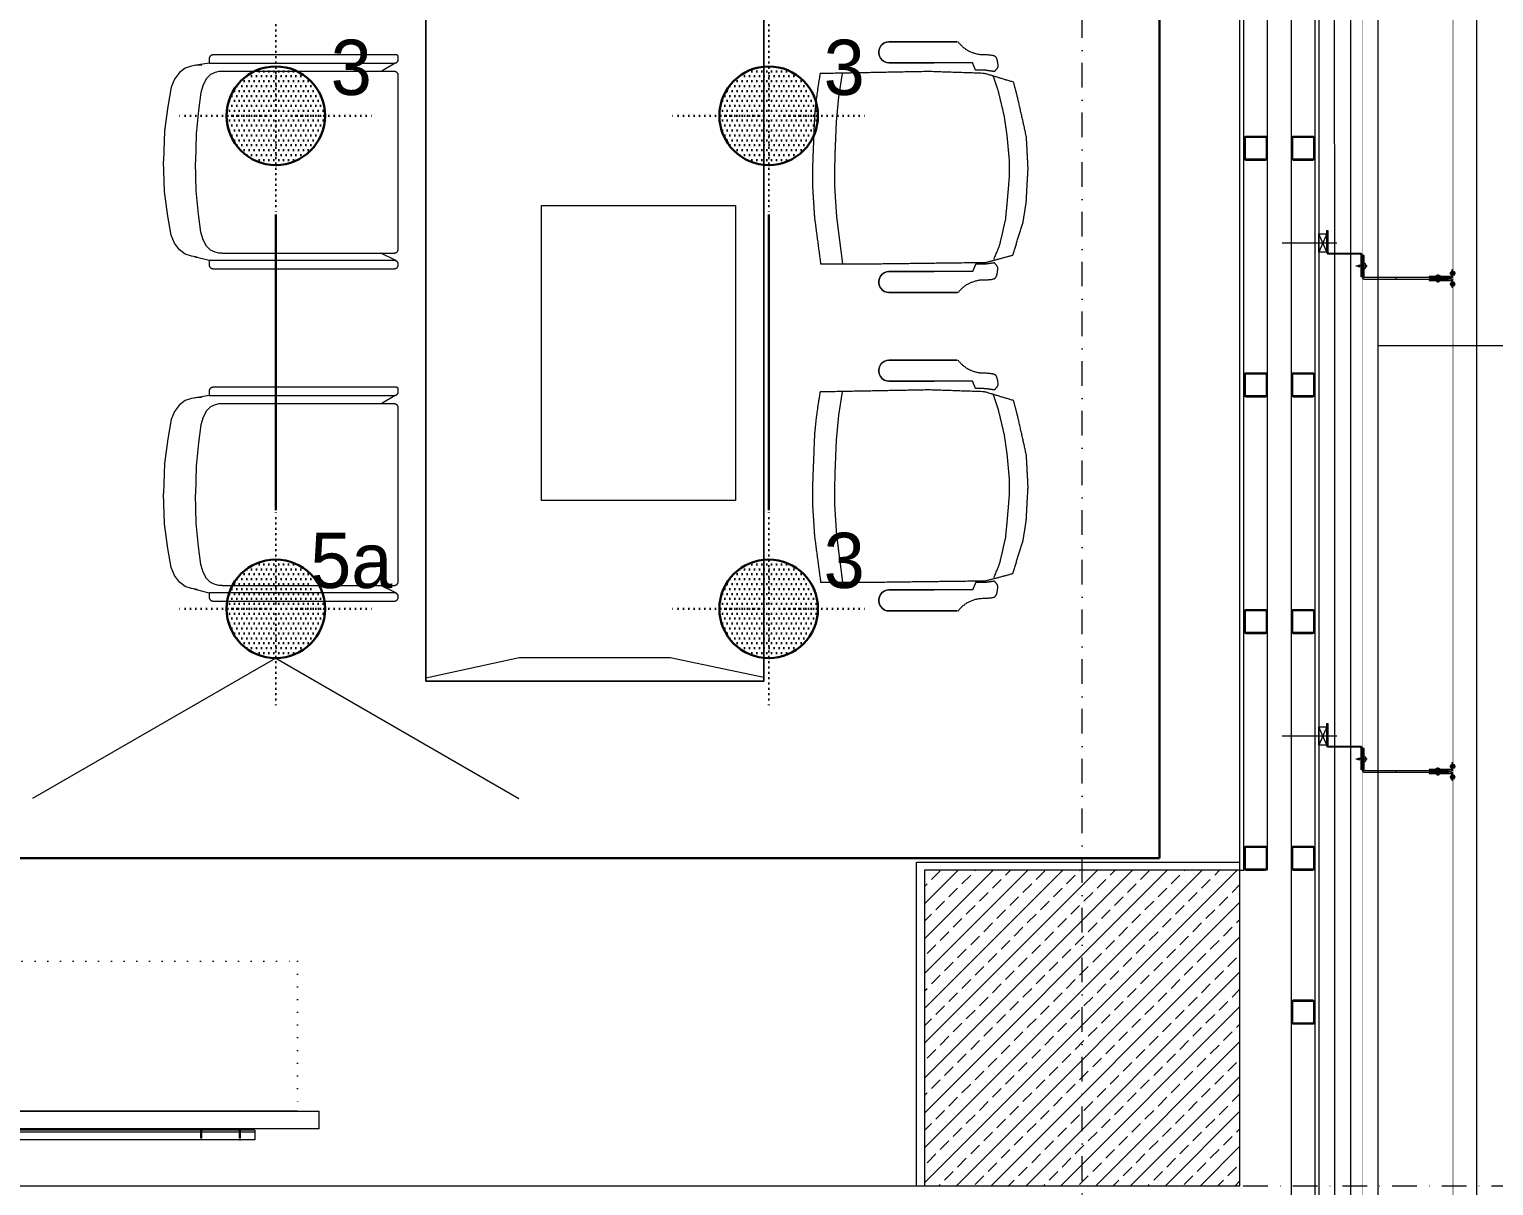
# Model space of a CAD drawing. Extents: x -1701 to 23780, y -363 to 7742.
# Drawn here: x 10400.5 to 10771.8, y 345 to 638.2 of the extents above; entities that cross this region are included whole.
import ezdxf
from ezdxf.enums import TextEntityAlignment as Align

# ---------------------------------------------------------------- set-up
doc = ezdxf.new("R2010")
doc.units = 0
doc.header["$LTSCALE"] = 25
doc.header["$MEASUREMENT"] = 0
doc.header["$PDMODE"] = 1
for name, pattern in [('Audi$0$DASHDOT2', [0.5, 0.25, -0.125, 0, -0.125]), ('Audi$0$DOT2', [0.125, 0, -0.125]), ('Audi$0$HIDDEN', [0.375, 0.25, -0.125]), ('DOT2', [0.125, 0, -0.125])]:
    doc.linetypes.add(name, pattern=pattern)
doc.layers.get('0').update_dxf_attribs({"color": 9, "lineweight": 9})
for name, color, linetype, lineweight in [('31', 9, 'Continuous', 9), ('Audi$0$01', 8, 'Continuous', 9), ('Audi$0$05', 8, 'Continuous', 9), ('Audi$0$06C', 8, 'Continuous', 9), ('Audi$0$06D', 8, 'Continuous', 9), ('Audi$0$09W', 8, 'Continuous', 9), ('Audi$0$10', 8, 'Continuous', 9), ('Audi$0$11', 8, 'Continuous', 9), ('Audi$0$14', 8, 'Continuous', 9), ('Audi$0$20', 8, 'Audi$0$DOT2', 9), ('Audi$0$22', 8, 'Continuous', 9), ('Audi$0$24', 8, 'Audi$0$DASHDOT2', 9), ('Audi$0$33', 8, 'Audi$0$BATTING', 9), ('Audi$0$35', 8, 'Continuous', 9), ('E-Aydınlatma', 7, 'Continuous', 30), ('E-KABLO', 7, 'Continuous', 30)]:
    doc.layers.add(name, color=color, linetype=linetype, lineweight=lineweight)
doc.styles.add('Audi$0$Arial', font='arial.ttf', dxfattribs={"height": 2.5})
doc.styles.add('TX-TEXT', font='')
doc.styles.get('TX-TEXT').set_extended_font_data('TrSah Futura Lt BT')
doc.linetypes.add('Audi$0$BATTING', pattern='A,0.0001,-0.1,[134,ltypeshp.shx,S=0.1,R=0,X=-0.1,Y=0],-0.2,[134,ltypeshp.shx,S=0.1,R=180,X=0.1,Y=0],-0.1', length=0.4001)

# ---------------------------------------------------------------- blocks, each defined once
blk = doc.blocks.new('Audi$0$p-audi-furni')
at = {"layer": 'Audi$0$05', "lineweight": 0}
for p, q in [((0, 184), (4.5, 184)), ((0, 0), (0, 184)), ((4.5, 184), (4.5, 0)), ((4.5, 5.5), (4.5, 178.5)), ((-2.8, 166.99), (-0.3, 166.99)), ((-2.8, 16.34), (-2.8, 166.99)), ((-2.8, 163.8), (-2.8, 164)), ((-2.3, 163.8), (-2.3, 164)), ((-2.3, 164), (0, 164)), ((-2.3, 163.8), (0, 163.8)), ((-0.8, 164), (-0.8, 166.99)), ((-0.8, 154.2), (-0.8, 163.8)), ((-0.3, 164), (-0.3, 166.99)), ((-0.3, 154.2), (-0.3, 163.8)), ((-2.8, 154.2), (-2.8, 154)), ((-2.3, 154), (-2.3, 154.2)), ((-2.3, 154.2), (0, 154.2)), ((-2.3, 154), (0, 154)), ((-0.8, 97), (-0.8, 154)), ((-0.3, 97), (-0.3, 154)), ((-2.8, 96.8), (-2.8, 97)), ((-2.3, 96.8), (-2.3, 97)), ((-2.3, 97), (0, 97)), ((-2.3, 96.8), (0, 96.8)), ((-0.8, 87.2), (-0.8, 96.8)), ((-0.3, 87.2), (-0.3, 96.8)), ((-2.8, 87.2), (-2.8, 87)), ((-2.3, 87.2), (0, 87.2)), ((-2.3, 87), (-2.3, 87.2)), ((-2.3, 87), (0, 87)), ((-0.8, 30), (-0.8, 87)), ((-0.3, 30), (-0.3, 87)), ((-2.8, 29.8), (-2.8, 30)), ((-2.3, 29.8), (-2.3, 30)), ((-2.3, 30), (0, 30)), ((-2.3, 29.8), (0, 29.8)), ((-0.8, 20.2), (-0.8, 29.8)), ((-0.3, 20.2), (-0.3, 29.8)), ((-2.8, 20.2), (-2.8, 20)), ((-2.3, 20.2), (0, 20.2)), ((-2.3, 20), (-2.3, 20.2)), ((-2.3, 20), (0, 20)), ((-0.8, 16.34), (-0.8, 20)), ((-0.3, 16.34), (-0.3, 20)), ((-0.3, 16.34), (-2.8, 16.34)), ((0, 0), (4.5, 0)), ((0, 0), (4.5, 0)), ((0, -184), (0, 0)), ((4.5, 0), (4.5, -184)), ((4.5, -178.5), (4.5, -5.5)), ((-2.8, -17.01), (-0.3, -17.01)), ((-2.8, -167.66), (-2.8, -17.01)), ((-0.8, -20), (-0.8, -17.01)), ((-0.3, -20), (-0.3, -17.01)), ((-2.8, -20.2), (-2.8, -20)), ((-2.3, -20.2), (-2.3, -20)), ((-2.3, -20), (0, -20)), ((-2.3, -20.2), (0, -20.2)), ((-0.8, -29.8), (-0.8, -20.2)), ((-0.3, -29.8), (-0.3, -20.2)), ((-2.8, -29.8), (-2.8, -30)), ((-2.3, -30), (-2.3, -29.8)), ((-2.3, -29.8), (0, -29.8)), ((-2.3, -30), (0, -30)), ((-0.8, -87), (-0.8, -30)), ((-0.3, -87), (-0.3, -30)), ((-2.8, -87.2), (-2.8, -87)), ((-2.3, -87.2), (-2.3, -87)), ((-2.3, -87), (0, -87)), ((-2.3, -87.2), (0, -87.2)), ((-0.8, -96.8), (-0.8, -87.2)), ((-0.3, -96.8), (-0.3, -87.2)), ((-2.8, -96.8), (-2.8, -97)), ((-2.3, -96.8), (0, -96.8)), ((-2.3, -97), (-2.3, -96.8)), ((-2.3, -97), (0, -97)), ((-0.8, -154), (-0.8, -97)), ((-0.3, -154), (-0.3, -97)), ((-2.8, -154.2), (-2.8, -154)), ((-2.3, -154.2), (-2.3, -154)), ((-2.3, -154), (0, -154)), ((-2.3, -154.2), (0, -154.2)), ((-0.8, -163.8), (-0.8, -154.2)), ((-0.3, -163.8), (-0.3, -154.2)), ((-2.8, -163.8), (-2.8, -164)), ((-2.3, -163.8), (0, -163.8)), ((-2.3, -164), (-2.3, -163.8)), ((-2.3, -164), (0, -164)), ((-0.8, -167.66), (-0.8, -164)), ((-0.3, -167.66), (-0.3, -164)), ((-0.3, -167.66), (-2.8, -167.66)), ((0, -184), (4.5, -184))]:
    blk.add_line(p, q, dxfattribs=at)
at = {"layer": 'Audi$0$20', "color": 2, "lineweight": 0}
for p, q in [((4.5, 178.5), (42.5, 178.5)), ((42.5, 178.5), (42.5, 5.5)), ((42.5, 5.5), (4.5, 5.5)), ((4.5, -5.5), (42.5, -5.5)), ((42.5, -5.5), (42.5, -178.5)), ((42.5, -178.5), (4.5, -178.5))]:
    blk.add_line(p, q, dxfattribs=at)
blk = doc.blocks.new('Audi$0$0_wallno')
blk.add_lwpolyline([(-7.84, 1.5), (7.942, 1.5), (7.942, -1.5), (-7.84, -1.5)], close=True)
blk.add_lwpolyline([(7.942, 0), (16.132, 0)])
at = {"style": 'Audi$0$Arial'}
blk.add_attdef('GENISLIK', text='', height=2, dxfattribs=at).set_placement((8.442, 0), align=Align.BOTTOM_LEFT)
blk.add_attdef('DUVARNO', text='', height=2, dxfattribs=at).set_placement((0, 0), align=Align.MIDDLE_CENTER)
blk.add_attdef('YUKSEKLIK', text='', height=2, dxfattribs=at).set_placement((8.442, -0.5), align=Align.TOP_LEFT)
blk = doc.blocks.new('Audi$0$p-kolon_80x80')
at = {"layer": 'Audi$0$09W'}
h = blk.add_hatch(dxfattribs=at)
h.set_pattern_fill('ANSI33', color=256, scale=25, style=0)
h.set_pattern_definition([(45, (-1222.5, -385), (-4.419417, 4.419417), []), (45, (-1218.0806, -385), (-4.419417, 4.419417), [3.125, -1.5625])])
h.paths.add_polyline_path([(-40, -40), (40, -40), (40, 40), (-40, 40)])
blk.add_lwpolyline([(-40, -40), (40, -40), (40, 40), (-40, 40)], close=True)
blk = doc.blocks.new('Audi$0$p- alum kaplama profil')
at = {"lineweight": 13}
blk.add_lwpolyline([(7.12, 12.59), (7.12, 26.49)], dxfattribs=at)
at = {"lineweight": 18}
blk.add_lwpolyline([(4.09, 6.16), (-1.41, 6.16), (-1.41, 6.46), (4.09, 6.46, 0.414214), (4.29, 6.66), (4.29, 14.66, -0.414214), (4.79, 15.16), (10.29, 15.16), (10.29, 14.86), (4.79, 14.86, 0.414214), (4.59, 14.66), (4.59, 6.66, -0.414214)], format="xyb", close=True, dxfattribs=at)
at = {"lineweight": 5}
blk.add_lwpolyline([(9.44, 15.16), (4.79, 15.16), (4.79, 17.16), (9.44, 17.16)], close=True, dxfattribs=at)
for points in [[(4.79, 15.16), (9.44, 17.16)], [(9.44, 15.16), (4.79, 17.16)]]:
    blk.add_lwpolyline(points, dxfattribs=at)
blk.add_lwpolyline([(-2.06, 5.56), (-2.06, -2.34), (-2.06, -15.69), (-1.66, -15.69), (-1.66, -2.34), (-1.66, 5.56), (-1.66, 5.56), (-1.66, 5.57), (-1.66, 5.57), (-1.66, 5.58), (-1.66, 5.58), (-1.65, 5.59), (-1.65, 5.59), (-1.65, 5.59), (-1.65, 5.6), (-1.65, 5.6), (-1.64, 5.61), (-1.64, 5.61), (-1.64, 5.62), (-1.64, 5.62), (-1.63, 5.62), (-1.63, 5.63), (-1.63, 5.63), (-1.62, 5.63), (-1.62, 5.64), (-1.61, 5.64), (-1.61, 5.64), (-1.61, 5.64), (-1.6, 5.65), (-1.6, 5.65), (-1.59, 5.65), (-1.59, 5.65), (-1.58, 5.65), (-1.58, 5.65), (-1.57, 5.66), (-1.57, 5.66), (-1.56, 5.66), (-1.56, 5.66), (3.94, 5.66), (3.94, 6.06), (-1.56, 6.06), (-1.58, 6.06), (-1.61, 6.05), (-1.63, 6.05), (-1.66, 6.05), (-1.68, 6.04), (-1.7, 6.03), (-1.73, 6.03), (-1.75, 6.02), (-1.77, 6.01), (-1.79, 6), (-1.82, 5.99), (-1.84, 5.97), (-1.86, 5.96), (-1.88, 5.94), (-1.89, 5.93), (-1.91, 5.91), (-1.93, 5.89), (-1.95, 5.87), (-1.96, 5.85), (-1.97, 5.83), (-1.99, 5.81), (-2, 5.79), (-2.01, 5.77), (-2.02, 5.75), (-2.03, 5.72), (-2.04, 5.7), (-2.04, 5.68), (-2.05, 5.65), (-2.05, 5.63), (-2.06, 5.61), (-2.06, 5.58)], close=True)
blk.add_lwpolyline([(-1.66, -2.34), (-2.06, -2.34)])
for points in [[(-2.36, -10.84), (-2.36, -16.39), (-2.36, -16.39, -0.414214), (-2.51, -16.54), (-2.51, -16.54), (-4.06, -16.54), (-4.06, -16.84), (-2.51, -16.84), (-2.51, -16.84, 0.414214), (-2.06, -16.39), (-2.06, -10.84)], [(-1.36, -10.84), (-1.66, -10.84), (-1.66, -16.39, 0.414214), (-1.21, -16.84), (-1.21, -16.84), (0.34, -16.84), (0.34, -16.54), (-1.21, -16.54), (-1.21, -16.54, -0.414214), (-1.36, -16.39), (-1.36, -16.39)]]:
    blk.add_lwpolyline(points, format="xyb", close=True)
for points in [[(1.05, 6.91, -10), (1.29, 7.56, -10)], [(1.29, 4.93, -10), (1.29, 7.8, -10)], [(1.53, 6.82, -10), (1.29, 7.56, -10)], [(0.67, 5.66, -10), (1.91, 5.66, -10)], [(0.67, 5.66, -10), (0.67, 5.64, -10), (0.67, 5.62, -10), (0.67, 5.6, -10), (0.68, 5.58, -10), (0.68, 5.56, -10), (0.69, 5.54, -10), (0.69, 5.52, -10), (0.7, 5.5, -10), (0.7, 5.48, -10), (0.71, 5.46, -10), (0.72, 5.45, -10), (0.73, 5.43, -10), (0.74, 5.41, -10), (0.75, 5.4, -10), (0.76, 5.38, -10), (0.77, 5.36, -10), (0.79, 5.35, -10), (0.8, 5.33, -10), (0.81, 5.32, -10), (0.83, 5.31, -10), (0.84, 5.29, -10), (0.86, 5.28, -10), (0.87, 5.27, -10), (0.89, 5.26, -10), (0.91, 5.25, -10), (0.92, 5.24, -10), (0.94, 5.23, -10), (0.96, 5.22, -10), (0.98, 5.21, -10), (1, 5.21, -10), (1.02, 5.2, -10), (1.03, 5.2, -10)], [(0.96, 5.66, -10), (0.97, 5.66, -10), (0.97, 5.66, -10), (0.97, 5.66, -10), (0.98, 5.66, -10), (0.98, 5.66, -10), (0.99, 5.66, -10), (0.99, 5.66, -10), (1, 5.66, -10), (1, 5.67, -10), (1, 5.67, -10), (1.01, 5.67, -10), (1.01, 5.67, -10), (1.01, 5.67, -10), (1.02, 5.68, -10), (1.02, 5.68, -10), (1.02, 5.68, -10), (1.03, 5.69, -10), (1.03, 5.69, -10), (1.03, 5.69, -10), (1.04, 5.7, -10), (1.04, 5.7, -10), (1.04, 5.7, -10), (1.04, 5.71, -10), (1.04, 5.71, -10), (1.05, 5.72, -10), (1.05, 5.72, -10), (1.05, 5.72, -10), (1.05, 5.73, -10), (1.05, 5.73, -10), (1.05, 5.74, -10), (1.05, 5.74, -10), (1.05, 5.75, -10)], [(1.61, 6.87, -10), (0.98, 6.96, -10)], [(1.33, 5.85, -10), (0.98, 5.88, -10)], [(1.56, 7.05, -10), (1.02, 7.13, -10)], [(1.03, 5.2, -10), (1.04, 5.2, -10), (1.05, 5.19, -10), (1.05, 5.19, -10), (1.06, 5.19, -10), (1.06, 5.19, -10), (1.07, 5.19, -10), (1.07, 5.19, -10), (1.08, 5.19, -10), (1.08, 5.19, -10), (1.09, 5.19, -10), (1.09, 5.18, -10), (1.1, 5.18, -10), (1.1, 5.18, -10), (1.11, 5.18, -10), (1.11, 5.18, -10), (1.12, 5.18, -10), (1.12, 5.18, -10), (1.13, 5.18, -10), (1.13, 5.18, -10), (1.14, 5.18, -10), (1.15, 5.18, -10), (1.15, 5.18, -10), (1.16, 5.17, -10), (1.16, 5.17, -10), (1.17, 5.17, -10), (1.17, 5.17, -10), (1.18, 5.17, -10), (1.18, 5.17, -10), (1.19, 5.17, -10), (1.19, 5.17, -10), (1.2, 5.17, -10), (1.2, 5.17, -10)], [(1.05, 5.83, -10), (1.05, 6.01, -10)], [(1.05, 5.75, -10), (1.05, 5.83, -10)], [(1.2, 5.17, -10), (1.2, 5.2, -10)], [(1.38, 5.2, -10), (1.2, 5.2, -10)], [(1.29, 6.16, -10), (1.29, 6.26, -10)], [(1.38, 5.17, -10), (1.38, 5.2, -10)], [(1.38, 5.17, -10), (1.38, 5.17, -10), (1.39, 5.17, -10), (1.39, 5.17, -10), (1.4, 5.17, -10), (1.41, 5.17, -10), (1.41, 5.17, -10), (1.42, 5.17, -10), (1.42, 5.17, -10), (1.43, 5.17, -10), (1.43, 5.18, -10), (1.44, 5.18, -10), (1.44, 5.18, -10), (1.45, 5.18, -10), (1.45, 5.18, -10), (1.46, 5.18, -10), (1.46, 5.18, -10), (1.47, 5.18, -10), (1.47, 5.18, -10), (1.48, 5.18, -10), (1.48, 5.18, -10), (1.49, 5.18, -10), (1.5, 5.19, -10), (1.5, 5.19, -10), (1.51, 5.19, -10), (1.51, 5.19, -10), (1.52, 5.19, -10), (1.52, 5.19, -10), (1.53, 5.19, -10), (1.53, 5.19, -10), (1.54, 5.19, -10), (1.54, 5.2, -10), (1.55, 5.2, -10)], [(1.53, 5.75, -10), (1.53, 5.92, -10)], [(1.53, 5.75, -10), (1.53, 5.74, -10), (1.53, 5.74, -10), (1.53, 5.73, -10), (1.53, 5.73, -10), (1.53, 5.72, -10), (1.54, 5.72, -10), (1.54, 5.72, -10), (1.54, 5.71, -10), (1.54, 5.71, -10), (1.54, 5.7, -10), (1.54, 5.7, -10), (1.55, 5.7, -10), (1.55, 5.69, -10), (1.55, 5.69, -10), (1.55, 5.69, -10), (1.56, 5.68, -10), (1.56, 5.68, -10), (1.56, 5.68, -10), (1.57, 5.67, -10), (1.57, 5.67, -10), (1.58, 5.67, -10), (1.58, 5.67, -10), (1.58, 5.67, -10), (1.59, 5.66, -10), (1.59, 5.66, -10), (1.6, 5.66, -10), (1.6, 5.66, -10), (1.6, 5.66, -10), (1.61, 5.66, -10), (1.61, 5.66, -10), (1.62, 5.66, -10), (1.62, 5.66, -10)], [(1.55, 5.2, -10), (1.57, 5.2, -10), (1.59, 5.21, -10), (1.6, 5.21, -10), (1.62, 5.22, -10), (1.64, 5.23, -10), (1.66, 5.24, -10), (1.68, 5.25, -10), (1.69, 5.26, -10), (1.71, 5.27, -10), (1.73, 5.28, -10), (1.74, 5.29, -10), (1.76, 5.31, -10), (1.77, 5.32, -10), (1.78, 5.33, -10), (1.8, 5.35, -10), (1.81, 5.36, -10), (1.82, 5.38, -10), (1.83, 5.4, -10), (1.84, 5.41, -10), (1.85, 5.43, -10), (1.86, 5.45, -10), (1.87, 5.46, -10), (1.88, 5.48, -10), (1.89, 5.5, -10), (1.89, 5.52, -10), (1.9, 5.54, -10), (1.9, 5.56, -10), (1.9, 5.58, -10), (1.91, 5.6, -10), (1.91, 5.62, -10), (1.91, 5.64, -10), (1.91, 5.66, -10)], [(-2.86, -13.04, 0), (-0.86, -13.04, 0)], [(-2.36, -12.52, 0), (-2.4, -12.53, 0), (-2.43, -12.56, 0), (-2.47, -12.58, 0), (-2.5, -12.6, 0), (-2.53, -12.63, 0), (-2.56, -12.66, 0), (-2.59, -12.69, 0), (-2.61, -12.73, 0), (-2.63, -12.76, 0), (-2.65, -12.8, 0), (-2.67, -12.84, 0), (-2.68, -12.88, 0), (-2.69, -12.92, 0), (-2.7, -12.96, 0), (-2.71, -13, 0), (-2.71, -13.04, 0), (-2.71, -13.08, 0), (-2.7, -13.13, 0), (-2.69, -13.17, 0), (-2.68, -13.21, 0), (-2.67, -13.25, 0), (-2.65, -13.28, 0), (-2.63, -13.32, 0), (-2.61, -13.36, 0), (-2.59, -13.39, 0), (-2.56, -13.42, 0), (-2.53, -13.45, 0), (-2.5, -13.48, 0), (-2.47, -13.51, 0), (-2.43, -13.53, 0), (-2.4, -13.55, 0), (-2.36, -13.57, 0)], [(-2.36, -13.04, 0), (-2.36, -12.52, 0)], [(-2.36, -13.04, 0), (-2.36, -12.73, 0)], [(-2.36, -12.73, 0), (-2.36, -13.04, 0)], [(-1.36, -12.73, 0), (-2.36, -12.73, 0)], [(-2.36, -13.04, 0), (-2.36, -13.36, 0)], [(-2.36, -13.04, 0), (-2.36, -13.57, 0)], [(-2.36, -13.36, 0), (-2.36, -13.04, 0)], [(-1.36, -13.36, 0), (-2.36, -13.36, 0)], [(-1.36, -13.04, 0), (-1.36, -12.37, 0)], [(-1.36, -13.72, 0), (-1.32, -13.68, 0), (-1.29, -13.65, 0), (-1.26, -13.61, 0), (-1.23, -13.58, 0), (-1.2, -13.54, 0), (-1.18, -13.5, 0), (-1.16, -13.45, 0), (-1.14, -13.41, 0), (-1.12, -13.37, 0), (-1.1, -13.32, 0), (-1.09, -13.28, 0), (-1.08, -13.23, 0), (-1.07, -13.18, 0), (-1.06, -13.14, 0), (-1.06, -13.09, 0), (-1.06, -13.04, 0), (-1.06, -12.99, 0), (-1.06, -12.95, 0), (-1.07, -12.9, 0), (-1.08, -12.85, 0), (-1.09, -12.81, 0), (-1.1, -12.76, 0), (-1.12, -12.72, 0), (-1.14, -12.67, 0), (-1.16, -12.63, 0), (-1.18, -12.59, 0), (-1.2, -12.55, 0), (-1.23, -12.51, 0), (-1.26, -12.47, 0), (-1.29, -12.43, 0), (-1.32, -12.4, 0), (-1.36, -12.37, 0)], [(-1.36, -13.04, 0), (-1.36, -13.72, 0)], [(-3.84, -17.04, 0), (-3.81, -17.07, 0), (-3.78, -17.1, 0), (-3.75, -17.12, 0), (-3.72, -17.15, 0), (-3.69, -17.17, 0), (-3.66, -17.19, 0), (-3.62, -17.21, 0), (-3.59, -17.23, 0), (-3.55, -17.24, 0), (-3.52, -17.26, 0), (-3.48, -17.27, 0), (-3.44, -17.28, 0), (-3.4, -17.28, 0), (-3.36, -17.29, 0), (-3.32, -17.29, 0), (-3.29, -17.29, 0), (-3.25, -17.29, 0), (-3.21, -17.29, 0), (-3.17, -17.28, 0), (-3.13, -17.28, 0), (-3.09, -17.27, 0), (-3.06, -17.26, 0), (-3.02, -17.24, 0), (-2.98, -17.23, 0), (-2.95, -17.21, 0), (-2.91, -17.19, 0), (-2.88, -17.17, 0), (-2.85, -17.15, 0), (-2.82, -17.12, 0), (-2.79, -17.1, 0), (-2.76, -17.07, 0), (-2.73, -17.04, 0)], [(-3.29, -17.04, 0), (-3.84, -17.04, 0)], [(-2.85, -16.54, 0), (-2.86, -16.51, 0), (-2.87, -16.47, 0), (-2.89, -16.44, 0), (-2.91, -16.41, 0), (-2.93, -16.38, 0), (-2.96, -16.35, 0), (-2.98, -16.33, 0), (-3.01, -16.31, 0), (-3.04, -16.29, 0), (-3.07, -16.27, 0), (-3.11, -16.25, 0), (-3.14, -16.24, 0), (-3.18, -16.23, 0), (-3.21, -16.22, 0), (-3.25, -16.22, 0), (-3.29, -16.22, 0), (-3.32, -16.22, 0), (-3.36, -16.22, 0), (-3.39, -16.23, 0), (-3.43, -16.24, 0), (-3.46, -16.25, 0), (-3.5, -16.27, 0), (-3.53, -16.29, 0), (-3.56, -16.31, 0), (-3.59, -16.33, 0), (-3.61, -16.35, 0), (-3.64, -16.38, 0), (-3.66, -16.41, 0), (-3.68, -16.44, 0), (-3.7, -16.47, 0), (-3.71, -16.51, 0), (-3.73, -16.54, 0)], [(-3.29, -16.54, 0), (-3.73, -16.54, 0)], [(-3.29, -16.54, 0), (-3.55, -16.54, 0)], [(-3.55, -16.54, 0), (-3.29, -16.54, 0)], [(-3.55, -17.04, 0), (-3.55, -16.54, 0)], [(-3.29, -17.54, 0), (-3.29, -16.04, 0)], [(-3.29, -16.54, 0), (-2.85, -16.54, 0)], [(-3.29, -16.54, 0), (-3.03, -16.54, 0)], [(-3.03, -16.54, 0), (-3.29, -16.54, 0)], [(-3.29, -17.04, 0), (-2.73, -17.04, 0)], [(-3.03, -17.04, 0), (-3.03, -16.54, 0)], [(-0.56, -17.04, 0), (-1.11, -17.04, 0)], [(0, -17.04, 0), (-0.03, -17.07, 0), (-0.06, -17.1, 0), (-0.09, -17.12, 0), (-0.12, -17.15, 0), (-0.15, -17.17, 0), (-0.18, -17.19, 0), (-0.22, -17.21, 0), (-0.25, -17.23, 0), (-0.29, -17.24, 0), (-0.33, -17.26, 0), (-0.36, -17.27, 0), (-0.4, -17.28, 0), (-0.44, -17.28, 0), (-0.48, -17.29, 0), (-0.52, -17.29, 0), (-0.56, -17.29, 0), (-0.59, -17.29, 0), (-0.63, -17.29, 0), (-0.67, -17.28, 0), (-0.71, -17.28, 0), (-0.75, -17.27, 0), (-0.79, -17.26, 0), (-0.82, -17.24, 0), (-0.86, -17.23, 0), (-0.89, -17.21, 0), (-0.93, -17.19, 0), (-0.96, -17.17, 0), (-0.99, -17.15, 0), (-1.02, -17.12, 0), (-1.05, -17.1, 0), (-1.08, -17.07, 0), (-1.11, -17.04, 0)], [(-1, -16.54, 0), (-0.98, -16.51, 0), (-0.97, -16.47, 0), (-0.95, -16.44, 0), (-0.93, -16.41, 0), (-0.91, -16.38, 0), (-0.88, -16.35, 0), (-0.86, -16.33, 0), (-0.83, -16.31, 0), (-0.8, -16.29, 0), (-0.77, -16.27, 0), (-0.73, -16.25, 0), (-0.7, -16.24, 0), (-0.66, -16.23, 0), (-0.63, -16.22, 0), (-0.59, -16.22, 0), (-0.56, -16.22, 0), (-0.52, -16.22, 0), (-0.48, -16.22, 0), (-0.45, -16.23, 0), (-0.41, -16.24, 0), (-0.38, -16.25, 0), (-0.34, -16.27, 0), (-0.31, -16.29, 0), (-0.28, -16.31, 0), (-0.25, -16.33, 0), (-0.23, -16.35, 0), (-0.2, -16.38, 0), (-0.18, -16.41, 0), (-0.16, -16.44, 0), (-0.14, -16.47, 0), (-0.13, -16.51, 0), (-0.12, -16.54, 0)], [(-0.56, -16.54, 0), (-1, -16.54, 0)], [(-0.56, -16.54, 0), (-0.82, -16.54, 0)], [(-0.82, -16.54, 0), (-0.56, -16.54, 0)], [(-0.82, -17.04, 0), (-0.82, -16.54, 0)], [(-0.56, -17.54, 0), (-0.56, -16.04, 0)], [(-0.56, -16.54, 0), (-0.3, -16.54, 0)], [(-0.56, -16.54, 0), (-0.12, -16.54, 0)], [(-0.3, -16.54, 0), (-0.56, -16.54, 0)], [(-0.56, -17.04, 0), (0, -17.04, 0)], [(-0.3, -17.04, 0), (-0.3, -16.54, 0)]]:
    blk.add_polyline3d(points)
blk = doc.blocks.new('Audi$0$prf-60x60')
for points in [[(-2.5, -6), (2.5, -6, 0.414214), (3, -5.5), (3, -0.5, 0.414214), (2.5, 0), (-2.5, 0, 0.414214), (-3, -0.5), (-3, -5.5, 0.414214)], [(-2.5, -5.7), (2.5, -5.7, 0.414214), (2.7, -5.5), (2.7, -0.5, 0.414214), (2.5, -0.3), (-2.5, -0.3, 0.414214), (-2.7, -0.5), (-2.7, -5.5, 0.414214)]]:
    blk.add_lwpolyline(points, format="xyb", close=True)
at = {"color": 252}
blk.add_point((0, -3), dxfattribs=at)
blk = doc.blocks.new('Audi$0$Group-258-1')
at = {"linetype": 'Continuous'}
for p, q in [((384800.0983, 69164.505), (384800.0936, 69164.5084)), ((384800.71, 69164.505), (384800.7146, 69164.5084)), ((384800.2257, 69164.3995), (384800.1668, 69164.4084)), ((384800.6491, 69164.4097), (384800.5895, 69164.4019)), ((384800.2892, 69164.3936), (384800.2257, 69164.3995)), ((384800.3717, 69164.3904), (384800.2892, 69164.3936)), ((384800.4137, 69164.389), (384800.3717, 69164.3904)), ((384800.4502, 69164.389), (384800.4137, 69164.389)), ((384800.4792, 69164.3908), (384800.4502, 69164.389)), ((384800.5299, 69164.394), (384800.4792, 69164.3908)), ((384800.5895, 69164.4019), (384800.5299, 69164.394))]:
    blk.add_line(p, q, dxfattribs=at)
at = {"linetype": 'Continuous', "flags": 128}
for points in [[(384800.0862, 69164.6997), (384800.0862, 69164.6409), (384800.0862, 69164.6409)], [(384800.722, 69164.6997), (384800.722, 69164.6409), (384800.722, 69164.6409)], [(384800.0862, 69164.6409), (384800.0862, 69164.5259), (384800.0862, 69164.6409)], [(384800.1395, 69164.5259), (384800.1395, 69164.6409), (384800.1395, 69164.6409)], [(384800.6687, 69164.5259), (384800.6687, 69164.6409), (384800.6687, 69164.6409)], [(384800.722, 69164.6409), (384800.722, 69164.5259), (384800.722, 69164.6409)], [(384800.0862, 69164.5259), (384800.0862, 69164.5259), (384800.087, 69164.52)], [(384800.0862, 69164.5259), (384800.087, 69164.52), (384800.087, 69164.52)], [(384800.087, 69164.52), (384800.087, 69164.52), (384800.0892, 69164.5143)], [(384800.087, 69164.52), (384800.0892, 69164.5143), (384800.0892, 69164.5143)], [(384800.1365, 69164.5143), (384800.1365, 69164.5143), (384800.1387, 69164.52)], [(384800.1365, 69164.5143), (384800.1387, 69164.52), (384800.1387, 69164.52)], [(384800.1387, 69164.52), (384800.1387, 69164.52), (384800.1395, 69164.5259)], [(384800.1387, 69164.52), (384800.1395, 69164.5259), (384800.1395, 69164.5259)], [(384800.6695, 69164.52), (384800.6695, 69164.52), (384800.6687, 69164.5259)], [(384800.6695, 69164.52), (384800.6687, 69164.5259), (384800.6687, 69164.5259)], [(384800.6718, 69164.5143), (384800.6718, 69164.5143), (384800.6695, 69164.52)], [(384800.6718, 69164.5143), (384800.6695, 69164.52), (384800.6695, 69164.52)], [(384800.7213, 69164.52), (384800.7213, 69164.52), (384800.719, 69164.5143)], [(384800.7213, 69164.52), (384800.719, 69164.5143), (384800.719, 69164.5143)], [(384800.722, 69164.5259), (384800.722, 69164.5259), (384800.7213, 69164.52)], [(384800.722, 69164.5259), (384800.7213, 69164.52), (384800.7213, 69164.52)], [(384800.0892, 69164.5143), (384800.0892, 69164.5143), (384800.0929, 69164.5094)], [(384800.0892, 69164.5143), (384800.0936, 69164.5084), (384800.0929, 69164.5094)], [(384800.0977, 69164.5054), (384800.0977, 69164.5054), (384800.1034, 69164.5026)], [(384800.0977, 69164.5054), (384800.1034, 69164.5026), (384800.1034, 69164.5026)], [(384800.1034, 69164.5026), (384800.1034, 69164.5026), (384800.1096, 69164.5011)], [(384800.1034, 69164.5026), (384800.1096, 69164.5011), (384800.1096, 69164.5011)], [(384800.1096, 69164.5011), (384800.1096, 69164.5011), (384800.1161, 69164.5011)], [(384800.1096, 69164.5011), (384800.1161, 69164.5011), (384800.1161, 69164.5011)], [(384800.1161, 69164.5011), (384800.1161, 69164.5011), (384800.1223, 69164.5026)], [(384800.1161, 69164.5011), (384800.1223, 69164.5026), (384800.1223, 69164.5026)], [(384800.1223, 69164.5026), (384800.1223, 69164.5026), (384800.128, 69164.5054)], [(384800.1223, 69164.5026), (384800.128, 69164.5054), (384800.128, 69164.5054)], [(384800.128, 69164.5054), (384800.128, 69164.5054), (384800.1328, 69164.5094)], [(384800.128, 69164.5054), (384800.1328, 69164.5094), (384800.1328, 69164.5094)], [(384800.1328, 69164.5094), (384800.1328, 69164.5094), (384800.1365, 69164.5143)], [(384800.1328, 69164.5094), (384800.1365, 69164.5143), (384800.1365, 69164.5143)], [(384800.6754, 69164.5094), (384800.6754, 69164.5094), (384800.6718, 69164.5143)], [(384800.6754, 69164.5094), (384800.6718, 69164.5143), (384800.6718, 69164.5143)], [(384800.6802, 69164.5054), (384800.6802, 69164.5054), (384800.6754, 69164.5094)], [(384800.6802, 69164.5054), (384800.6754, 69164.5094), (384800.6754, 69164.5094)], [(384800.6859, 69164.5026), (384800.6859, 69164.5026), (384800.6802, 69164.5054)], [(384800.6859, 69164.5026), (384800.6802, 69164.5054), (384800.6802, 69164.5054)], [(384800.6922, 69164.5011), (384800.6922, 69164.5011), (384800.6859, 69164.5026)], [(384800.6922, 69164.5011), (384800.6859, 69164.5026), (384800.6859, 69164.5026)], [(384800.6986, 69164.5011), (384800.6986, 69164.5011), (384800.6922, 69164.5011)], [(384800.6986, 69164.5011), (384800.6922, 69164.5011), (384800.6922, 69164.5011)], [(384800.7048, 69164.5026), (384800.7048, 69164.5026), (384800.6986, 69164.5011)], [(384800.7048, 69164.5026), (384800.6986, 69164.5011), (384800.6986, 69164.5011)], [(384800.7105, 69164.5054), (384800.7105, 69164.5054), (384800.7048, 69164.5026)], [(384800.7105, 69164.5054), (384800.7048, 69164.5026), (384800.7048, 69164.5026)], [(384800.719, 69164.5143), (384800.7146, 69164.5084), (384800.7153, 69164.5094)], [(384800.719, 69164.5143), (384800.719, 69164.5143), (384800.7153, 69164.5094)]]:
    blk.add_lwpolyline(points, close=True, dxfattribs=at)
at = {"linetype": 'Continuous'}
for points in [[(384800.2312, 69164.8536), (384800.2099, 69164.8481), (384800.1886, 69164.8426)], [(384800.3272, 69164.8751), (384800.2792, 69164.8644), (384800.2312, 69164.8536)], [(384800.4074, 69164.8792), (384800.3673, 69164.8772), (384800.3272, 69164.8751)], [(384800.4932, 69164.8746), (384800.4503, 69164.8769), (384800.4074, 69164.8792)], [(384800.5432, 69164.8666), (384800.5182, 69164.8706), (384800.4932, 69164.8746)], [(384800.6271, 69164.8405), (384800.5851, 69164.8535), (384800.5432, 69164.8666)], [(384800.1886, 69164.8426), (384800.1775, 69164.8055), (384800.1663, 69164.7685)], [(384800.2746, 69164.8191), (384800.2429, 69164.8115), (384800.2113, 69164.8039)], [(384800.3252, 69164.8264), (384800.2999, 69164.8227), (384800.2746, 69164.8191)], [(384800.3841, 69164.8318), (384800.3546, 69164.8291), (384800.3252, 69164.8264)], [(384800.4307, 69164.8318), (384800.4074, 69164.8318), (384800.3841, 69164.8318)], [(384800.4872, 69164.8271), (384800.4589, 69164.8295), (384800.4307, 69164.8318)], [(384800.5356, 69164.8225), (384800.5114, 69164.8248), (384800.4872, 69164.8271)], [(384800.5919, 69164.8096), (384800.5638, 69164.8161), (384800.5356, 69164.8225)], [(384800.6454, 69164.7717), (384800.6363, 69164.8061), (384800.6271, 69164.8405)], [(384800.1182, 69164.7571), (384800.1184, 69164.788), (384800.1261, 69164.8013), (384800.1481, 69164.8026)], [(384800.1481, 69164.8026), (384800.1523, 69164.8031), (384800.1616, 69164.7937)], [(384800.1616, 69164.7937), (384800.1601, 69164.7826), (384800.1585, 69164.7715)], [(384800.2113, 69164.8039), (384800.1911, 69164.7972), (384800.1708, 69164.7905)], [(384800.637, 69164.7924), (384800.6046, 69164.8075), (384800.5919, 69164.8096)], [(384800.6601, 69164.8026), (384800.656, 69164.8031), (384800.6466, 69164.7937)], [(384800.6466, 69164.7937), (384800.6482, 69164.7826), (384800.6497, 69164.7715)], [(384800.69, 69164.7571), (384800.6898, 69164.788), (384800.6822, 69164.8013), (384800.6601, 69164.8026)], [(384800.0854, 69164.7011), (384800.1126, 69164.7212), (384800.1182, 69164.7571)], [(384800.158, 69164.7461), (384800.1488, 69164.7423), (384800.1395, 69164.7385)], [(384800.1585, 69164.7715), (384800.1583, 69164.7588), (384800.158, 69164.7461)], [(384800.1663, 69164.7685), (384800.1639, 69164.6975), (384800.1616, 69164.6266)], [(384800.6491, 69164.4746), (384800.6472, 69164.6232), (384800.6454, 69164.7717)], [(384800.6497, 69164.7715), (384800.65, 69164.7588), (384800.6502, 69164.7461)], [(384800.6502, 69164.7461), (384800.6595, 69164.7423), (384800.6687, 69164.7385)], [(384800.7229, 69164.7011), (384800.6957, 69164.7212), (384800.69, 69164.7571)], [(384800.1395, 69164.7385), (384800.1395, 69164.6897), (384800.1395, 69164.6409)], [(384800.6687, 69164.7385), (384800.6687, 69164.6897), (384800.6687, 69164.6409)], [(384800.1616, 69164.6266), (384800.1642, 69164.4892), (384800.1668, 69164.3518)], [(384800.6491, 69164.3531), (384800.6491, 69164.4138), (384800.6491, 69164.4746)], [(384800.1668, 69164.3518), (384800.2302, 69164.3409), (384800.278, 69164.3374)], [(384800.278, 69164.3374), (384800.3427, 69164.3349), (384800.4074, 69164.3324)], [(384800.4074, 69164.3324), (384800.4288, 69164.3324), (384800.4502, 69164.3324)], [(384800.4502, 69164.3324), (384800.4901, 69164.3349), (384800.5299, 69164.3374)], [(384800.5299, 69164.3374), (384800.5895, 69164.3452), (384800.6491, 69164.3531)]]:
    blk.add_open_spline(points, degree=2, dxfattribs=at)
blk = doc.blocks.new('Audi$0$p-masa-03')
for p, q in [((7.57, 185.2), (7.57, 230)), ((85.7, 185.2), (7.57, 185.2))]:
    blk.add_line(p, q)
for points in [[(0, 230), (0, 0), (85.7, 0), (85.7, 185.2), (93.45, 185.2), (93.45, 289.97), (7.57, 289.97), (7.57, 230)], [(29.32, 120.55), (78.52, 120.55), (78.52, 45.81), (29.32, 45.81)]]:
    blk.add_lwpolyline(points, close=True)
at = {"flags": 128}
for points in [[(7.57, 230), (7.57, 289.97), (93.45, 289.97), (93.45, 185.2), (85.7, 185.2)], [(85.7, 0.04), (85.7, 0.94), (61.93, 5.88), (23.62, 5.88), (0, 0.73), (0, 0), (85.67, 0)]]:
    blk.add_lwpolyline(points, dxfattribs=at)
for points in [[(85.7, 230), (85.7, 0), (0, 0), (0, 230), (85.7, 230)], [(85.7, 230), (85.7, 0), (0, 0), (0, 230)]]:
    blk.add_lwpolyline(points, close=True, dxfattribs=at)
blk = doc.blocks.new('Audi$0$Group-32-1')
for p, q in [((384804.5516, 69159.371), (384804.573, 69159.3356)), ((384804.5731, 69159.3699), (384804.573, 69159.3694)), ((384804.573, 69159.3694), (384804.573, 69159.3689)), ((384804.573, 69159.3689), (384804.573, 69158.9239)), ((384804.5732, 69159.3709), (384804.5731, 69159.3704)), ((384804.5731, 69159.3704), (384804.5731, 69159.3699)), ((384804.5733, 69159.3713), (384804.5732, 69159.3709)), ((384804.5735, 69159.3718), (384804.5733, 69159.3713)), ((384804.5736, 69159.3723), (384804.5735, 69159.3718)), ((384804.5738, 69159.3727), (384804.5736, 69159.3723)), ((384804.574, 69159.3732), (384804.5738, 69159.3727)), ((384804.5742, 69159.3736), (384804.574, 69159.3732)), ((384804.5745, 69159.374), (384804.5742, 69159.3736)), ((384804.5747, 69159.3745), (384804.5745, 69159.374)), ((384804.575, 69159.3749), (384804.5747, 69159.3745)), ((384804.5753, 69159.3752), (384804.575, 69159.3749)), ((384804.5756, 69159.3756), (384804.5753, 69159.3752)), ((384804.576, 69159.376), (384804.5756, 69159.3756)), ((384804.5763, 69159.3763), (384804.576, 69159.376)), ((384804.5767, 69159.3766), (384804.5763, 69159.3763)), ((384804.5771, 69159.3769), (384804.5767, 69159.3766)), ((384804.5775, 69159.3772), (384804.5771, 69159.3769)), ((384804.5779, 69159.3775), (384804.5775, 69159.3772)), ((384804.5783, 69159.3777), (384804.5779, 69159.3775)), ((384804.5788, 69159.3779), (384804.5783, 69159.3777)), ((384804.5792, 69159.3781), (384804.5788, 69159.3779)), ((384804.5797, 69159.3783), (384804.5792, 69159.3781)), ((384804.5801, 69159.3785), (384804.5797, 69159.3783)), ((384804.5806, 69159.3786), (384804.5801, 69159.3785)), ((384804.5811, 69159.3787), (384804.5806, 69159.3786)), ((384804.5816, 69159.3788), (384804.5811, 69159.3787)), ((384804.5821, 69159.3789), (384804.5816, 69159.3788)), ((384804.5825, 69159.3789), (384804.5821, 69159.3789)), ((384804.583, 69159.3789), (384804.5825, 69159.3789)), ((384805.023, 69159.3789), (384804.583, 69159.3789)), ((384805.0235, 69159.3789), (384805.023, 69159.3789)), ((384805.024, 69159.3789), (384805.0235, 69159.3789)), ((384805.0245, 69159.3788), (384805.024, 69159.3789)), ((384805.0249, 69159.3787), (384805.0245, 69159.3788)), ((384805.0254, 69159.3786), (384805.0249, 69159.3787)), ((384805.0259, 69159.3785), (384805.0254, 69159.3786)), ((384805.0264, 69159.3783), (384805.0259, 69159.3785)), ((384805.0268, 69159.3781), (384805.0264, 69159.3783)), ((384805.0273, 69159.3779), (384805.0268, 69159.3781)), ((384805.0277, 69159.3777), (384805.0273, 69159.3779)), ((384805.0281, 69159.3775), (384805.0277, 69159.3777)), ((384805.0285, 69159.3772), (384805.0281, 69159.3775)), ((384805.029, 69159.3769), (384805.0285, 69159.3772)), ((384805.0293, 69159.3766), (384805.029, 69159.3769)), ((384805.0297, 69159.3763), (384805.0293, 69159.3766)), ((384805.0301, 69159.376), (384805.0297, 69159.3763)), ((384805.0304, 69159.3756), (384805.0301, 69159.376)), ((384805.0307, 69159.3752), (384805.0304, 69159.3756)), ((384805.031, 69159.3749), (384805.0307, 69159.3752)), ((384805.0313, 69159.3745), (384805.031, 69159.3749)), ((384805.0316, 69159.374), (384805.0313, 69159.3745)), ((384805.0318, 69159.3736), (384805.0316, 69159.374)), ((384805.032, 69159.3732), (384805.0318, 69159.3736)), ((384805.0322, 69159.3727), (384805.032, 69159.3732)), ((384805.0324, 69159.3723), (384805.0322, 69159.3727)), ((384805.0326, 69159.3718), (384805.0324, 69159.3723)), ((384805.0327, 69159.3713), (384805.0326, 69159.3718)), ((384805.0328, 69159.3709), (384805.0327, 69159.3713)), ((384805.0329, 69159.3704), (384805.0328, 69159.3709)), ((384805.0329, 69159.3699), (384805.0329, 69159.3704)), ((384805.033, 69159.3694), (384805.0329, 69159.3699)), ((384805.0521, 69159.3725), (384805.033, 69159.3345)), ((384805.033, 69159.3689), (384805.033, 69159.3694)), ((384805.033, 69158.9322), (384805.033, 69159.3689)), ((384805.033, 69158.9322), (384805.033, 69158.9322)), ((384804.5516, 69158.8992), (384804.558, 69158.8616)), ((384805.0524, 69158.8992), (384805.0423, 69158.8616))]:
    blk.add_line(p, q)
at = {"flags": 128}
for points in [[(384804.5309, 69158.9092), (384804.5309, 69158.9087), (384804.531, 69158.9082), (384804.531, 69158.9077), (384804.5311, 69158.9072), (384804.5312, 69158.9068), (384804.5314, 69158.9063), (384804.5315, 69158.9058), (384804.5317, 69158.9054), (384804.5319, 69158.9049), (384804.5321, 69158.9045), (384804.5324, 69158.904), (384804.5326, 69158.9036), (384804.5329, 69158.9032), (384804.5332, 69158.9028), (384804.5335, 69158.9025), (384804.5339, 69158.9021), (384804.5342, 69158.9018), (384804.5346, 69158.9015), (384804.535, 69158.9012), (384804.5354, 69158.9009), (384804.5358, 69158.9006), (384804.5362, 69158.9004), (384804.5367, 69158.9001), (384804.5371, 69158.8999), (384804.5376, 69158.8998), (384804.538, 69158.8996), (384804.5385, 69158.8995), (384804.539, 69158.8994), (384804.5395, 69158.8993), (384804.54, 69158.8992), (384804.5404, 69158.8992), (384804.5409, 69158.8992), (384804.5516, 69158.8992), (384804.5516, 69159.3689), (384804.5516, 69159.3694), (384804.5516, 69159.3699), (384804.5515, 69159.3704), (384804.5515, 69159.3709), (384804.5513, 69159.3713), (384804.5512, 69159.3718), (384804.5511, 69159.3723), (384804.5509, 69159.3727), (384804.5507, 69159.3732), (384804.5505, 69159.3736), (384804.5502, 69159.374), (384804.55, 69159.3745), (384804.5497, 69159.3749), (384804.5494, 69159.3752), (384804.5491, 69159.3756), (384804.5487, 69159.376), (384804.5484, 69159.3763), (384804.548, 69159.3766), (384804.5476, 69159.3769), (384804.5472, 69159.3772), (384804.5468, 69159.3775), (384804.5464, 69159.3777), (384804.5459, 69159.3779), (384804.5455, 69159.3781), (384804.545, 69159.3783), (384804.5445, 69159.3785), (384804.5441, 69159.3786), (384804.5436, 69159.3787), (384804.5431, 69159.3788), (384804.5426, 69159.3789), (384804.5421, 69159.3789), (384804.5416, 69159.3789), (384804.5359, 69159.3789), (384804.5357, 69159.3789), (384804.5354, 69159.3789), (384804.5352, 69159.3788), (384804.535, 69159.3788), (384804.5347, 69159.3788), (384804.5345, 69159.3787), (384804.5343, 69159.3786), (384804.534, 69159.3785), (384804.5338, 69159.3784), (384804.5336, 69159.3783), (384804.5334, 69159.3782), (384804.5332, 69159.3781), (384804.533, 69159.3779), (384804.5328, 69159.3778), (384804.5326, 69159.3776), (384804.5324, 69159.3774), (384804.5322, 69159.3773), (384804.5321, 69159.3771), (384804.5319, 69159.3769), (384804.5318, 69159.3767), (384804.5316, 69159.3765), (384804.5315, 69159.3763), (384804.5314, 69159.376), (384804.5313, 69159.3758), (384804.5312, 69159.3756), (384804.5312, 69159.3754), (384804.5311, 69159.3751), (384804.531, 69159.3749), (384804.531, 69159.3746), (384804.531, 69159.3744), (384804.5309, 69159.3741), (384804.5309, 69159.3739), (384804.5309, 69158.9092)], [(384805.0521, 69158.8992), (384805.0628, 69158.8992), (384805.0633, 69158.8992), (384805.0638, 69158.8992), (384805.0642, 69158.8993), (384805.0647, 69158.8994), (384805.0652, 69158.8995), (384805.0657, 69158.8996), (384805.0661, 69158.8998), (384805.0666, 69158.8999), (384805.0671, 69158.9001), (384805.0675, 69158.9004), (384805.0679, 69158.9006), (384805.0683, 69158.9009), (384805.0687, 69158.9012), (384805.0691, 69158.9015), (384805.0695, 69158.9018), (384805.0698, 69158.9021), (384805.0702, 69158.9025), (384805.0705, 69158.9028), (384805.0708, 69158.9032), (384805.0711, 69158.9036), (384805.0714, 69158.904), (384805.0716, 69158.9045), (384805.0718, 69158.9049), (384805.072, 69158.9054), (384805.0722, 69158.9058), (384805.0723, 69158.9063), (384805.0725, 69158.9068), (384805.0726, 69158.9072), (384805.0727, 69158.9077), (384805.0727, 69158.9082), (384805.0728, 69158.9087), (384805.0728, 69158.9092), (384805.0728, 69159.3689), (384805.0728, 69159.3694), (384805.0727, 69159.3699), (384805.0727, 69159.3704), (384805.0726, 69159.3709), (384805.0725, 69159.3713), (384805.0723, 69159.3718), (384805.0722, 69159.3723), (384805.072, 69159.3727), (384805.0718, 69159.3732), (384805.0716, 69159.3736), (384805.0714, 69159.374), (384805.0711, 69159.3745), (384805.0708, 69159.3749), (384805.0705, 69159.3752), (384805.0702, 69159.3756), (384805.0698, 69159.376), (384805.0695, 69159.3763), (384805.0691, 69159.3766), (384805.0687, 69159.3769), (384805.0683, 69159.3772), (384805.0679, 69159.3775), (384805.0675, 69159.3777), (384805.0671, 69159.3779), (384805.0666, 69159.3781), (384805.0661, 69159.3783), (384805.0657, 69159.3785), (384805.0652, 69159.3786), (384805.0647, 69159.3787), (384805.0642, 69159.3788), (384805.0638, 69159.3789), (384805.0633, 69159.3789), (384805.0628, 69159.3789), (384805.0621, 69159.3789), (384805.0616, 69159.3789), (384805.0611, 69159.3789), (384805.0606, 69159.3788), (384805.0601, 69159.3787), (384805.0596, 69159.3786), (384805.0592, 69159.3785), (384805.0587, 69159.3783), (384805.0582, 69159.3781), (384805.0578, 69159.3779), (384805.0574, 69159.3777), (384805.0569, 69159.3775), (384805.0565, 69159.3772), (384805.0561, 69159.3769), (384805.0557, 69159.3766), (384805.0554, 69159.3763), (384805.055, 69159.376), (384805.0547, 69159.3756), (384805.0543, 69159.3752), (384805.054, 69159.3749), (384805.0538, 69159.3745), (384805.0535, 69159.374), (384805.0533, 69159.3736), (384805.053, 69159.3732), (384805.0528, 69159.3727), (384805.0527, 69159.3723), (384805.0525, 69159.3718), (384805.0524, 69159.3713), (384805.0523, 69159.3709), (384805.0522, 69159.3704), (384805.0521, 69159.3699), (384805.0521, 69159.3694), (384805.0521, 69159.3689), (384805.0521, 69158.8992)]]:
    blk.add_lwpolyline(points, close=True, dxfattribs=at)
for points in [[(384804.5309, 69158.9092, 0.414214), (384804.5409, 69158.8992), (384804.5516, 69158.8992), (384804.5516, 69159.3689, 0.414214), (384804.5416, 69159.3789), (384804.5359, 69159.3789, 0.414214), (384804.5309, 69159.3739)], [(384805.0521, 69158.8992), (384805.0628, 69158.8992, 0.414214), (384805.0728, 69158.9092), (384805.0728, 69159.3689, 0.414214), (384805.0628, 69159.3789), (384805.0621, 69159.3789, 0.414214), (384805.0521, 69159.3689)]]:
    blk.add_lwpolyline(points, format="xyb", close=True, dxfattribs=at)
blk.add_lwpolyline([(384805.033, 69158.9322), (384805.033, 69159.3689, 0.414214), (384805.023, 69159.3789), (384804.583, 69159.3789, 0.414214), (384804.573, 69159.3689), (384804.573, 69158.9239), (384804.5738, 69158.9202)], format="xyb", dxfattribs=at)
for points in [[(384804.573, 69158.9322), (384804.573, 69158.9239), (384804.5752, 69158.9142), (384804.5804, 69158.903), (384804.5903, 69158.8926), (384804.6064, 69158.8839), (384804.6258, 69158.8783), (384804.6716, 69158.8721), (384804.7307, 69158.8665), (384804.803, 69158.8644)], [(384805.033, 69158.9322), (384805.033, 69158.9239), (384805.0308, 69158.9142), (384805.0256, 69158.903), (384805.0157, 69158.8926), (384804.9996, 69158.8839), (384804.9803, 69158.8783), (384804.9344, 69158.8721), (384804.8753, 69158.8665), (384804.803, 69158.8644)], [(384804.5569, 69158.8806), (384804.5569, 69158.8686), (384804.5592, 69158.8546), (384804.5647, 69158.8386), (384804.5752, 69158.8236), (384804.5922, 69158.8111), (384804.6127, 69158.8031), (384804.6612, 69158.7941), (384804.7237, 69158.7861), (384804.8002, 69158.7831)], [(384805.0434, 69158.8658), (384805.0434, 69158.8686), (384805.0412, 69158.8546), (384805.0357, 69158.8386), (384805.0252, 69158.8236), (384805.0082, 69158.8111), (384804.9877, 69158.8031), (384804.9392, 69158.7941), (384804.8767, 69158.7861), (384804.8002, 69158.7831)]]:
    blk.add_lwpolyline(points, dxfattribs=at)
blk = doc.blocks.new('Audi')
at = {"layer": 'Audi$0$06C'}
blk.add_lwpolyline([(10767.5, 906.95), (10767.5, 906.95), (10767.5, 285), (9765.58, 285)], dxfattribs=at)
at = {"layer": 'Audi$0$06D'}
for points in [[(10735.5, 906.65), (10735.5, 317), (9765.58, 317)], [(10742.5, 906.65), (10742.5, 906.65), (10742.5, 310), (9765.88, 310)], [(10714.5, 425), (10714.5, 880.77), (10720.5, 880.77), (10720.5, 332), (9799.76, 332), (9799.76, 338), (9927.5, 338), (9927.5, 344)]]:
    blk.add_lwpolyline(points, dxfattribs=at)
at = {"layer": 'Audi$0$10'}
for points, const_width in [([(10761.5, 906.95), (10761.5, 291), (9765.58, 291)], 0.2), ([(10738.5, 906.65), (10738.5, 314), (9765.58, 314)], 0.1)]:
    blk.add_lwpolyline(points, dxfattribs=dict(at, const_width=const_width))
at = {"layer": 'Audi$0$11'}
blk.add_lwpolyline([(10707.5, 887.77), (10727.5, 887.77), (10727.5, 325), (9792.76, 325), (9792.76, 345), (10707.5, 345)], close=True, dxfattribs=at)
for points in [[(10708.5, 425), (10708.5, 886.77), (10726.5, 886.77), (10726.5, 326), (9793.76, 326), (9793.76, 344), (9927.5, 344)], [(10707.5, 425), (10708.5, 425)]]:
    blk.add_lwpolyline(points, dxfattribs=at)
at = {"layer": 'Audi$0$14'}
blk.add_lwpolyline([(10625.5, 345), (10625.5, 427), (10707.5, 427)], dxfattribs=at)
at = {"layer": 'Audi$0$20', "linetype": 'Audi$0$HIDDEN', "lineweight": 0}
blk.add_lwpolyline([(9468.15, 347.65, -0.306499), (10707.5, 1186.14, -0.306499)], format="xyb", dxfattribs=at)
blk.add_arc((10707.5, -149.03), 1144.79, 90, 155.56908, dxfattribs=at)
at = {"layer": 'Audi$0$24'}
for points in [[(10667.5, 195), (10667.5, 4035)], [(6827.5, 345), (11027.5, 345)]]:
    blk.add_lwpolyline(points, dxfattribs=at)
at = {"layer": 'Audi$0$33', "ltscale": 0.4}
blk.add_lwpolyline([(9773.88, 320.98), (10731.53, 321.02), (10731.5, 897.1), (10731.5, 897.1)], dxfattribs=at)
at = {"layer": 'Audi$0$35'}
blk.add_arc((10707.5, -149.03), 975, 90.11753, 149.41968, dxfattribs=at)
at = {"rotation": 90}
blk.add_blockref('Audi$0$p-audi-furni', (10290.03, 359.39), dxfattribs=at)
at = {"layer": 'Audi$0$01'}
blk.add_blockref('Audi$0$p-kolon_80x80', (10667.5, 385), dxfattribs=at)
at = {"layer": 'Audi$0$05'}
blk.add_blockref('Audi$0$p-masa-03', (10501.07, 472.91), dxfattribs=at)
at = {"layer": 'Audi$0$05', "color": 7, "extrusion": (0, 0, -1), "xscale": -100, "yscale": 100, "zscale": -100, "rotation": 90}
for name, p in [('Audi$0$Group-258-1', (6905834.15, 38480643.61)), ('Audi$0$Group-32-1', (6905443.81, 38481084.75)), ('Audi$0$Group-258-1', (6905834.15, 38480562.9)), ('Audi$0$Group-32-1', (6905443.81, 38481000.49))]:
    blk.add_blockref(name, p, dxfattribs=at)
at = {"layer": 'Audi$0$10'}
for name, p, rotation in [('Audi$0$prf-60x60', (10714.5, 608), 270), ('Audi$0$prf-60x60', (10726.5, 608), 270), ('Audi$0$p- alum kaplama profil', (10744.66, 576.86), 90), ('Audi$0$prf-60x60', (10714.5, 548), 270), ('Audi$0$prf-60x60', (10726.5, 548), 270), ('Audi$0$prf-60x60', (10714.5, 488), 270), ('Audi$0$prf-60x60', (10726.5, 488), 270), ('Audi$0$p- alum kaplama profil', (10744.66, 451.86), 90), ('Audi$0$prf-60x60', (10714.5, 428), 270), ('Audi$0$prf-60x60', (10726.5, 428), 270), ('Audi$0$prf-60x60', (10726.5, 389), 270)]:
    blk.add_blockref(name, p, dxfattribs=dict(at, rotation=rotation))
at = {"layer": 'Audi$0$22'}
ref = blk.add_blockref('Audi$0$0_wallno', (10823.16, 557.92), dxfattribs=dict(at, xscale=-5, yscale=5, zscale=5))
ref.add_attrib('DUVARNO', 'AUDI-GC02', dxfattribs={"layer": '0', "height": 10, "style": 'Audi$0$Arial'}).set_placement((10823.9, 557.92), align=Align.MIDDLE_CENTER)
blk = doc.blocks.new('p-bur-VW-spotlight')
at = {"layer": 'E-Aydınlatma'}
h = blk.add_hatch(dxfattribs=at)
h.set_pattern_fill('DOTS', color=4, scale=20)
edge = h.paths.add_edge_path()
edge.add_arc((0, 0), 12.5, 0, 360)
at = {"layer": 'E-Aydınlatma', "color": 4, "linetype": 'DOT2', "ltscale": 0.4}
for q in [(0, 25), (-25, 0), (0, -25), (25, 0)]:
    blk.add_line((0, 0), q, dxfattribs=at)
at = {"layer": 'E-Aydınlatma', "color": 4, "linetype": 'ByBlock'}
blk.add_circle((0, 0), 12.5, dxfattribs=at)
at = {"layer": 'E-Aydınlatma', "color": 4, "style": 'TX-TEXT', "text_generation_flag": 4}
blk.add_attdef('W', text='', height=14, rotation=180, dxfattribs=at).set_placement((19.53, 11.56), align=Align.MIDDLE_CENTER)

msp = doc.modelspace()

# ---------------------------------------------------------------- linework, layer by layer
at = {"layer": '31'}
for points in [[(10463, 478.75), (10401.35, 443.16)], [(10463, 478.75), (10524.65, 443.16)]]:
    msp.add_lwpolyline(points, dxfattribs=at)
at = {"layer": 'E-KABLO', "color": 6}
for p, q in [((10687.1, 790.33), (10687.1, 428.07)), ((10463, 591.25), (10463, 516.25)), ((10588, 591.25), (10588, 516.25)), ((10338, 428.07), (10687.1, 428.07))]:
    msp.add_line(p, q, dxfattribs=at)

# ---------------------------------------------------------------- block references
at = {"color": 6}
msp.add_blockref('Audi', (0, 0), dxfattribs=at)
at = {"layer": '31', "color": 2, "linetype": 'ByBlock'}
ref = msp.add_blockref('p-bur-VW-spotlight', (10463, 616.25), dxfattribs=at)
ref.add_attrib('W', '3', dxfattribs={"layer": '0', "height": 14, "rotation": 180, "style": 'TX-TEXT', "text_generation_flag": 6}).set_placement((10482.15, 617.32), align=Align.BOTTOM_CENTER)
ref = msp.add_blockref('p-bur-VW-spotlight', (10588, 616.25), dxfattribs=at)
ref.add_attrib('W', '3', dxfattribs={"layer": '0', "height": 14, "rotation": 180, "style": 'TX-TEXT', "text_generation_flag": 6}).set_placement((10607.15, 617.32), align=Align.BOTTOM_CENTER)
at = {"layer": '31'}
ref = msp.add_blockref('p-bur-VW-spotlight', (10463, 491.25), dxfattribs=at)
ref.add_attrib('W', '5a', dxfattribs={"layer": '0', "height": 14, "rotation": 180, "style": 'TX-TEXT', "text_generation_flag": 6}).set_placement((10482.15, 492.32), align=Align.BOTTOM_CENTER)
at = {"layer": '31', "color": 2, "linetype": 'ByBlock'}
ref = msp.add_blockref('p-bur-VW-spotlight', (10588, 491.25), dxfattribs=at)
ref.add_attrib('W', '3', dxfattribs={"layer": '0', "height": 14, "rotation": 180, "style": 'TX-TEXT', "text_generation_flag": 6}).set_placement((10607.15, 492.32), align=Align.BOTTOM_CENTER)

doc.saveas('drawing.dxf')
